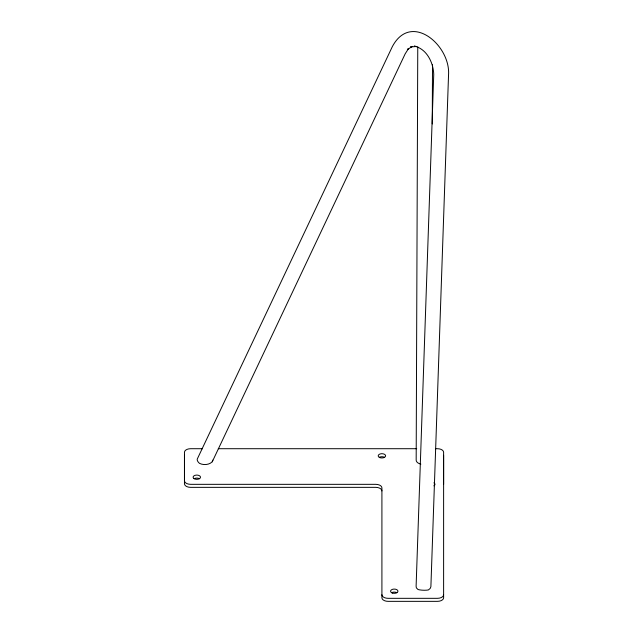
<?xml version="1.0" encoding="UTF-8"?>
<svg xmlns="http://www.w3.org/2000/svg" width="633" height="633" viewBox="0 0 633 633"><rect width="100%" height="100%" fill="white"/><g stroke="black" fill="none" stroke-linecap="round" stroke-linejoin="round"><path stroke-width="0.95" d="M184.464 455.293L184.464 483.794A6.172 3.561 0 0 0 190.636 487.355L375.741 487.355A6.172 3.561 0 0 1 381.913 490.915M443.614 484.332L443.614 452.271A6.172 3.561 0 0 0 437.443 448.71L435.472 448.71M417.764 46.818L416.174 460.151A7.406 4.273 0 0 0 420.858 464.124M432.276 123.941L432.505 64.613M212.253 461.781L405.207 53.773L408.665 48.377L407.367 49.556L412.376 46.399L410.54 46.945L416.269 46.526L414.306 46.098C426.777 48.868 433.32 62.532 433.74 74.362L416.11 586.205L416.372 587.875L418.033 589.521A7.406 1.749 2 0 0 428.359 589.956L430.211 588.413L430.891 586.68L448.536 74.947C450.72 45.552 411.102 11.188 392.341 46.62L197.599 458.347A7.406 3.766 25.3 0 0 199.427 463.309C203.351 465.318 209.009 465.026 212.253 461.781L212.783 460.12M202.481 448.71L190.636 448.71A6.172 3.561 0 0 0 184.464 452.271L184.464 480.771A6.172 3.561 0 0 0 190.636 484.332L375.741 484.332A6.172 3.561 0 0 1 381.913 487.893L381.913 597.789A6.172 3.561 0 0 0 388.084 601.35L437.443 601.35A6.172 3.561 0 0 0 443.614 597.789L443.614 455.293M218.274 448.71L416.712 448.71M391.637 592.717A3.703 2.136 0 0 1 396.867 592.717M194.189 478.714A3.703 2.136 0 0 1 199.419 478.714M379.294 457.343A3.703 2.136 0 0 1 384.532 457.343M443.614 594.767A6.172 3.561 0 0 1 437.443 598.327L388.084 598.327A6.172 3.561 0 0 1 381.913 594.767M433.89 482.821A3.703 2.136 0 0 1 433.89 485.843M380.061 457.683A3.703 2.136 0 0 0 385.616 455.831A3.703 2.136 0 0 0 380.061 453.98A3.703 2.136 0 0 0 380.061 457.683M193.864 478.508A3.703 2.136 0 0 0 200.226 478.026A3.703 2.136 0 0 0 196.317 475.09A3.703 2.136 0 0 0 193.864 478.508M392.405 593.05A3.703 2.136 0 0 0 397.951 591.206A3.703 2.136 0 0 0 392.405 589.355A3.703 2.136 0 0 0 392.405 593.05"/></g></svg>
